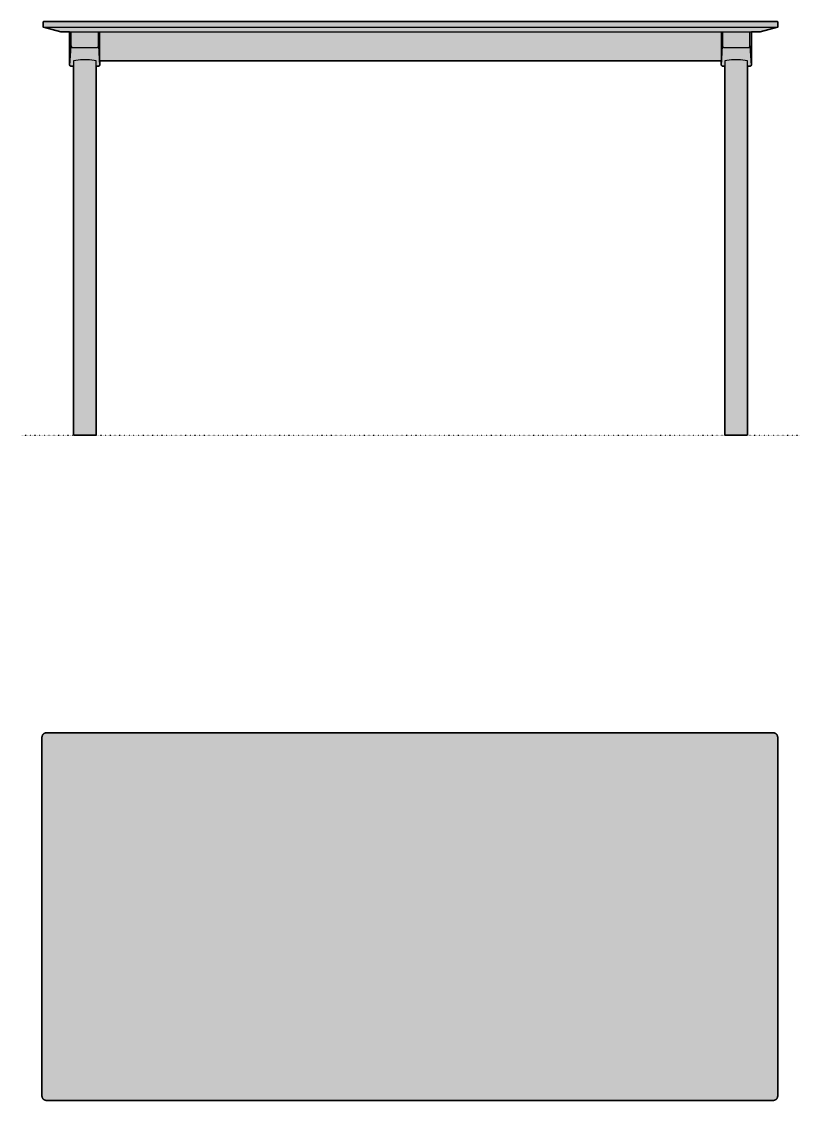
# Model space of a CAD drawing. Header units: millimetres. Extents: x 0 to 2439, y -1176 to 731.
# Drawn here: x 0 to 1374, y -1176 to 731 of the extents above; entities that cross this region are included whole.
import ezdxf

# ---------------------------------------------------------------- set-up
doc = ezdxf.new("R2010")
doc.units = ezdxf.units.MM
doc.linetypes.add('Dots', pattern=[1, 0, -1])
doc.layers.add('Blocks', color=7, linetype='Continuous')
doc.layers.add('Blocks$Fill', color=7, linetype='Continuous', true_color=0xffffff)
for name, color, linetype, lineweight, true_color in [('Blocks$Inner', 7, 'Continuous', 25, 0x007f00), ('Blocks$Outline', 7, 'Continuous', 35, 0xff3f3f), ('Groud', 7, 'Dots', 25, 0x243775)]:
    doc.layers.add(name, color=color, linetype=linetype, lineweight=lineweight, true_color=true_color)

# ---------------------------------------------------------------- blocks, each defined once
blk = doc.blocks.new('CPH 90 Office Desk Top')
at = {"layer": 'Blocks$Fill'}
blk.add_hatch(color=256, dxfattribs=at).paths.add_polyline_path([(1292, 325), (8, 325), (7.7, 325), (7.5, 325), (7.2, 325), (6.9, 324.9), (6.6, 324.9), (6.4, 324.8), (6.1, 324.8), (5.8, 324.7), (5.6, 324.6), (5.3, 324.5), (5.1, 324.4), (4.8, 324.3), (4.6, 324.2), (4.3, 324.1), (4.1, 324), (3.8, 323.8), (3.6, 323.7), (3.4, 323.5), (3.2, 323.4), (3, 323.2), (2.7, 323), (2.5, 322.8), (2.3, 322.7), (2.2, 322.5), (2, 322.3), (1.8, 322), (1.6, 321.8), (1.5, 321.6), (1.3, 321.4), (1.2, 321.2), (1, 320.9), (0.9, 320.7), (0.8, 320.4), (0.7, 320.2), (0.6, 319.9), (0.5, 319.7), (0.4, 319.4), (0.3, 319.2), (0.2, 318.9), (0.2, 318.6), (0.1, 318.4), (0.1, 318.1), (0, 317.8), (0, 317.5), (0, 317.3), (0, 317), (0, -317), (0, -317.3), (0, -317.5), (0, -317.8), (0.1, -318.1), (0.1, -318.4), (0.2, -318.6), (0.2, -318.9), (0.3, -319.2), (0.4, -319.4), (0.5, -319.7), (0.6, -319.9), (0.7, -320.2), (0.8, -320.4), (0.9, -320.7), (1, -320.9), (1.2, -321.2), (1.3, -321.4), (1.5, -321.6), (1.6, -321.8), (1.8, -322), (2, -322.3), (2.2, -322.5), (2.3, -322.7), (2.5, -322.8), (2.7, -323), (3, -323.2), (3.2, -323.4), (3.4, -323.5), (3.6, -323.7), (3.8, -323.8), (4.1, -324), (4.3, -324.1), (4.6, -324.2), (4.8, -324.3), (5.1, -324.4), (5.3, -324.5), (5.6, -324.6), (5.8, -324.7), (6.1, -324.8), (6.4, -324.8), (6.6, -324.9), (6.9, -324.9), (7.2, -325), (7.5, -325), (7.7, -325), (8, -325), (1292, -325), (1292.3, -325), (1292.5, -325), (1292.8, -325), (1293.1, -324.9), (1293.4, -324.9), (1293.6, -324.8), (1293.9, -324.8), (1294.2, -324.7), (1294.4, -324.6), (1294.7, -324.5), (1294.9, -324.4), (1295.2, -324.3), (1295.4, -324.2), (1295.7, -324.1), (1295.9, -324), (1296.2, -323.8), (1296.4, -323.7), (1296.6, -323.5), (1296.8, -323.4), (1297, -323.2), (1297.3, -323), (1297.5, -322.8), (1297.7, -322.7), (1297.8, -322.5), (1298, -322.3), (1298.2, -322), (1298.4, -321.8), (1298.5, -321.6), (1298.7, -321.4), (1298.8, -321.2), (1299, -320.9), (1299.1, -320.7), (1299.2, -320.4), (1299.3, -320.2), (1299.4, -319.9), (1299.5, -319.7), (1299.6, -319.4), (1299.7, -319.2), (1299.8, -318.9), (1299.8, -318.6), (1299.9, -318.4), (1299.9, -318.1), (1300, -317.8), (1300, -317.5), (1300, -317.3), (1300, -317), (1300, 317), (1300, 317.3), (1300, 317.5), (1300, 317.8), (1299.9, 318.1), (1299.9, 318.4), (1299.8, 318.6), (1299.8, 318.9), (1299.7, 319.2), (1299.6, 319.4), (1299.5, 319.7), (1299.4, 319.9), (1299.3, 320.2), (1299.2, 320.4), (1299.1, 320.7), (1299, 320.9), (1298.8, 321.2), (1298.7, 321.4), (1298.5, 321.6), (1298.4, 321.8), (1298.2, 322), (1298, 322.3), (1297.8, 322.5), (1297.7, 322.7), (1297.5, 322.8), (1297.3, 323), (1297, 323.2), (1296.8, 323.4), (1296.6, 323.5), (1296.4, 323.7), (1296.2, 323.8), (1295.9, 324), (1295.7, 324.1), (1295.4, 324.2), (1295.2, 324.3), (1294.9, 324.4), (1294.7, 324.5), (1294.4, 324.6), (1294.2, 324.7), (1293.9, 324.8), (1293.6, 324.8), (1293.4, 324.9), (1293.1, 324.9), (1292.8, 325), (1292.5, 325), (1292.3, 325)], flags=0)
at = {"layer": 'Blocks$Inner'}
blk.add_lwpolyline([(1292, 325), (8, 325), (7.7, 325), (7.5, 325), (7.2, 325), (6.9, 324.9), (6.6, 324.9), (6.4, 324.8), (6.1, 324.8), (5.8, 324.7), (5.6, 324.6), (5.3, 324.5), (5.1, 324.4), (4.8, 324.3), (4.6, 324.2), (4.3, 324.1), (4.1, 324), (3.8, 323.8), (3.6, 323.7), (3.4, 323.5), (3.2, 323.4), (3, 323.2), (2.7, 323), (2.5, 322.8), (2.3, 322.7), (2.2, 322.5), (2, 322.3), (1.8, 322), (1.6, 321.8), (1.5, 321.6), (1.3, 321.4), (1.2, 321.2), (1, 320.9), (0.9, 320.7), (0.8, 320.4), (0.7, 320.2), (0.6, 319.9), (0.5, 319.7), (0.4, 319.4), (0.3, 319.2), (0.2, 318.9), (0.2, 318.6), (0.1, 318.4), (0.1, 318.1), (0, 317.8), (0, 317.5), (0, 317.3), (0, 317), (0, -317), (0, -317.3), (0, -317.5), (0, -317.8), (0.1, -318.1), (0.1, -318.4), (0.2, -318.6), (0.2, -318.9), (0.3, -319.2), (0.4, -319.4), (0.5, -319.7), (0.6, -319.9), (0.7, -320.2), (0.8, -320.4), (0.9, -320.7), (1, -320.9), (1.2, -321.2), (1.3, -321.4), (1.5, -321.6), (1.6, -321.8), (1.8, -322), (2, -322.3), (2.2, -322.5), (2.3, -322.7), (2.5, -322.8), (2.7, -323), (3, -323.2), (3.2, -323.4), (3.4, -323.5), (3.6, -323.7), (3.8, -323.8), (4.1, -324), (4.3, -324.1), (4.6, -324.2), (4.8, -324.3), (5.1, -324.4), (5.3, -324.5), (5.6, -324.6), (5.8, -324.7), (6.1, -324.8), (6.4, -324.8), (6.6, -324.9), (6.9, -324.9), (7.2, -325), (7.5, -325), (7.7, -325), (8, -325), (1292, -325), (1292.3, -325), (1292.5, -325), (1292.8, -325), (1293.1, -324.9), (1293.4, -324.9), (1293.6, -324.8), (1293.9, -324.8), (1294.2, -324.7), (1294.4, -324.6), (1294.7, -324.5), (1294.9, -324.4), (1295.2, -324.3), (1295.4, -324.2), (1295.7, -324.1), (1295.9, -324), (1296.2, -323.8), (1296.4, -323.7), (1296.6, -323.5), (1296.8, -323.4), (1297, -323.2), (1297.3, -323), (1297.5, -322.8), (1297.7, -322.7), (1297.8, -322.5), (1298, -322.3), (1298.2, -322), (1298.4, -321.8), (1298.5, -321.6), (1298.7, -321.4), (1298.8, -321.2), (1299, -320.9), (1299.1, -320.7), (1299.2, -320.4), (1299.3, -320.2), (1299.4, -319.9), (1299.5, -319.7), (1299.6, -319.4), (1299.7, -319.2), (1299.8, -318.9), (1299.8, -318.6), (1299.9, -318.4), (1299.9, -318.1), (1300, -317.8), (1300, -317.5), (1300, -317.3), (1300, -317), (1300, 317), (1300, 317.3), (1300, 317.5), (1300, 317.8), (1299.9, 318.1), (1299.9, 318.4), (1299.8, 318.6), (1299.8, 318.9), (1299.7, 319.2), (1299.6, 319.4), (1299.5, 319.7), (1299.4, 319.9), (1299.3, 320.2), (1299.2, 320.4), (1299.1, 320.7), (1299, 320.9), (1298.8, 321.2), (1298.7, 321.4), (1298.5, 321.6), (1298.4, 321.8), (1298.2, 322), (1298, 322.3), (1297.8, 322.5), (1297.7, 322.7), (1297.5, 322.8), (1297.3, 323), (1297, 323.2), (1296.8, 323.4), (1296.6, 323.5), (1296.4, 323.7), (1296.2, 323.8), (1295.9, 324), (1295.7, 324.1), (1295.4, 324.2), (1295.2, 324.3), (1294.9, 324.4), (1294.7, 324.5), (1294.4, 324.6), (1294.2, 324.7), (1293.9, 324.8), (1293.6, 324.8), (1293.4, 324.9), (1293.1, 324.9), (1292.8, 325), (1292.5, 325), (1292.3, 325)], close=True, dxfattribs=at)
at = {"layer": 'Blocks$Outline'}
blk.add_lwpolyline([(1292, 325), (8, 325), (7.7, 325), (7.5, 325), (7.2, 325), (6.9, 324.9), (6.6, 324.9), (6.4, 324.8), (6.1, 324.8), (5.8, 324.7), (5.6, 324.6), (5.3, 324.5), (5.1, 324.4), (4.8, 324.3), (4.6, 324.2), (4.3, 324.1), (4.1, 324), (3.8, 323.8), (3.6, 323.7), (3.4, 323.5), (3.2, 323.4), (3, 323.2), (2.7, 323), (2.5, 322.8), (2.3, 322.7), (2.2, 322.5), (2, 322.3), (1.8, 322), (1.6, 321.8), (1.5, 321.6), (1.3, 321.4), (1.2, 321.2), (1, 320.9), (0.9, 320.7), (0.8, 320.4), (0.7, 320.2), (0.6, 319.9), (0.5, 319.7), (0.4, 319.4), (0.3, 319.2), (0.2, 318.9), (0.2, 318.6), (0.1, 318.4), (0.1, 318.1), (0, 317.8), (0, 317.5), (0, 317.3), (0, 317), (0, -317), (0, -317.3), (0, -317.5), (0, -317.8), (0.1, -318.1), (0.1, -318.4), (0.2, -318.6), (0.2, -318.9), (0.3, -319.2), (0.4, -319.4), (0.5, -319.7), (0.6, -319.9), (0.7, -320.2), (0.8, -320.4), (0.9, -320.7), (1, -320.9), (1.2, -321.2), (1.3, -321.4), (1.5, -321.6), (1.6, -321.8), (1.8, -322), (2, -322.3), (2.2, -322.5), (2.3, -322.7), (2.5, -322.8), (2.7, -323), (3, -323.2), (3.2, -323.4), (3.4, -323.5), (3.6, -323.7), (3.8, -323.8), (4.1, -324), (4.3, -324.1), (4.6, -324.2), (4.8, -324.3), (5.1, -324.4), (5.3, -324.5), (5.6, -324.6), (5.8, -324.7), (6.1, -324.8), (6.4, -324.8), (6.6, -324.9), (6.9, -324.9), (7.2, -325), (7.5, -325), (7.7, -325), (8, -325), (1292, -325), (1292.3, -325), (1292.5, -325), (1292.8, -325), (1293.1, -324.9), (1293.4, -324.9), (1293.6, -324.8), (1293.9, -324.8), (1294.2, -324.7), (1294.4, -324.6), (1294.7, -324.5), (1294.9, -324.4), (1295.2, -324.3), (1295.4, -324.2), (1295.7, -324.1), (1295.9, -324), (1296.2, -323.8), (1296.4, -323.7), (1296.6, -323.5), (1296.8, -323.4), (1297, -323.2), (1297.3, -323), (1297.5, -322.8), (1297.7, -322.7), (1297.8, -322.5), (1298, -322.3), (1298.2, -322), (1298.4, -321.8), (1298.5, -321.6), (1298.7, -321.4), (1298.8, -321.2), (1299, -320.9), (1299.1, -320.7), (1299.2, -320.4), (1299.3, -320.2), (1299.4, -319.9), (1299.5, -319.7), (1299.6, -319.4), (1299.7, -319.2), (1299.8, -318.9), (1299.8, -318.6), (1299.9, -318.4), (1299.9, -318.1), (1300, -317.8), (1300, -317.5), (1300, -317.3), (1300, -317), (1300, 317), (1300, 317.3), (1300, 317.5), (1300, 317.8), (1299.9, 318.1), (1299.9, 318.4), (1299.8, 318.6), (1299.8, 318.9), (1299.7, 319.2), (1299.6, 319.4), (1299.5, 319.7), (1299.4, 319.9), (1299.3, 320.2), (1299.2, 320.4), (1299.1, 320.7), (1299, 320.9), (1298.8, 321.2), (1298.7, 321.4), (1298.5, 321.6), (1298.4, 321.8), (1298.2, 322), (1298, 322.3), (1297.8, 322.5), (1297.7, 322.7), (1297.5, 322.8), (1297.3, 323), (1297, 323.2), (1296.8, 323.4), (1296.6, 323.5), (1296.4, 323.7), (1296.2, 323.8), (1295.9, 324), (1295.7, 324.1), (1295.4, 324.2), (1295.2, 324.3), (1294.9, 324.4), (1294.7, 324.5), (1294.4, 324.6), (1294.2, 324.7), (1293.9, 324.8), (1293.6, 324.8), (1293.4, 324.9), (1293.1, 324.9), (1292.8, 325), (1292.5, 325), (1292.3, 325)], close=True, dxfattribs=at)
blk = doc.blocks.new('CPH 90 Office Desk Front')
at = {"layer": 'Blocks$Fill'}
blk.add_hatch(color=256, dxfattribs=at).paths.add_polyline_path([(1335.5, 721.1), (1335.5, 721.1), (1335.5, 721.1), (1335.6, 721.1), (1335.6, 721.1), (1335.6, 721.1), (1335.6, 721.1), (1335.6, 721.1), (1335.6, 721.1), (1335.7, 721.1), (1335.7, 721.1), (1335.7, 721.1), (1335.7, 721.1), (1335.7, 721.1), (1335.7, 721.2), (1335.8, 721.2), (1335.8, 721.2), (1335.8, 721.2), (1335.8, 721.2), (1335.8, 721.2), (1335.8, 721.2), (1335.8, 721.2), (1335.8, 721.2), (1335.9, 721.3), (1335.9, 721.3), (1335.9, 721.3), (1335.9, 721.3), (1335.9, 721.3), (1335.9, 721.3), (1335.9, 721.3), (1335.9, 721.3), (1335.9, 721.4), (1335.9, 721.4), (1336, 721.4), (1336, 721.4), (1336, 721.4), (1336, 721.4), (1336, 721.5), (1336, 721.5), (1336, 721.5), (1336, 721.5), (1336, 721.5), (1336, 721.5), (1336, 721.6), (1336, 721.6), (1336, 721.6), (1336, 730.6), (1336, 730.6), (1336, 730.6), (1336, 730.6), (1336, 730.7), (1336, 730.7), (1336, 730.7), (1336, 730.7), (1336, 730.7), (1336, 730.7), (1336, 730.8), (1336, 730.8), (1335.9, 730.8), (1335.9, 730.8), (1335.9, 730.8), (1335.9, 730.8), (1335.9, 730.9), (1335.9, 730.9), (1335.9, 730.9), (1335.9, 730.9), (1335.9, 730.9), (1335.9, 730.9), (1335.8, 730.9), (1335.8, 730.9), (1335.8, 731), (1335.8, 731), (1335.8, 731), (1335.8, 731), (1335.8, 731), (1335.8, 731), (1335.7, 731), (1335.7, 731), (1335.7, 731), (1335.7, 731), (1335.7, 731), (1335.7, 731.1), (1335.6, 731.1), (1335.6, 731.1), (1335.6, 731.1), (1335.6, 731.1), (1335.6, 731.1), (1335.6, 731.1), (1335.5, 731.1), (1335.5, 731.1), (1335.5, 731.1), (1335.5, 731.1), (38.8, 731.1), (38.8, 731.1), (38.8, 731.1), (38.8, 731.1), (38.8, 731.1), (38.8, 731.1), (38.7, 731.1), (38.7, 731.1), (38.7, 731.1), (38.7, 731.1), (38.7, 731), (38.7, 731), (38.6, 731), (38.6, 731), (38.6, 731), (38.6, 731), (38.6, 731), (38.6, 731), (38.6, 731), (38.5, 731), (38.5, 731), (38.5, 730.9), (38.5, 730.9), (38.5, 730.9), (38.5, 730.9), (38.5, 730.9), (38.5, 730.9), (38.4, 730.9), (38.4, 730.9), (38.4, 730.8), (38.4, 730.8), (38.4, 730.8), (38.4, 730.8), (38.4, 730.8), (38.4, 730.8), (38.4, 730.7), (38.4, 730.7), (38.4, 730.7), (38.4, 730.7), (38.4, 730.7), (38.4, 730.7), (38.4, 730.6), (38.4, 730.6), (38.4, 730.6), (38.4, 730.6), (38.4, 730.6), (38.4, 721.6), (38.4, 721.6), (38.4, 721.5), (38.4, 721.5), (38.4, 721.5), (38.4, 721.5), (38.4, 721.5), (38.4, 721.5), (38.4, 721.4), (38.4, 721.4), (38.4, 721.4), (38.4, 721.4), (38.4, 721.4), (38.4, 721.4), (38.4, 721.3), (38.4, 721.3), (38.4, 721.3), (38.4, 721.3), (38.5, 721.3), (38.5, 721.3), (38.5, 721.3), (38.5, 721.3), (38.5, 721.2), (38.5, 721.2), (38.5, 721.2), (38.5, 721.2), (38.6, 721.2), (38.6, 721.2), (38.6, 721.2), (38.6, 721.2), (38.6, 721.2), (38.6, 721.1), (38.6, 721.1), (38.7, 721.1), (38.7, 721.1), (38.7, 721.1), (38.7, 721.1), (38.7, 721.1), (38.7, 721.1), (38.8, 721.1), (38.8, 721.1), (38.8, 721.1), (38.8, 721.1), (38.8, 721.1), (38.8, 721.1), (38.9, 721.1), (69.1, 712.8), (84.5, 712.8), (84.5, 655.2), (84.5, 655.1), (84.6, 655), (84.6, 654.9), (84.6, 654.8), (84.6, 654.7), (84.6, 654.6), (84.6, 654.5), (84.7, 654.4), (84.7, 654.3), (84.7, 654.2), (84.8, 654.1), (84.8, 654), (84.9, 653.9), (84.9, 653.8), (85, 653.7), (85, 653.6), (85.1, 653.6), (85.1, 653.5), (85.2, 653.4), (85.3, 653.3), (85.3, 653.2), (85.4, 653.2), (85.5, 653.1), (85.6, 653), (85.6, 653), (85.7, 652.9), (85.8, 652.8), (85.9, 652.8), (86, 652.7), (86.1, 652.7), (86.2, 652.6), (86.2, 652.6), (86.3, 652.5), (86.4, 652.5), (86.5, 652.5), (86.6, 652.4), (86.7, 652.4), (86.8, 652.4), (86.9, 652.4), (87, 652.3), (87.1, 652.3), (87.2, 652.3), (87.3, 652.3), (87.4, 652.3), (87.5, 652.3), (91.9, 652.3), (91.9, 0.5), (91.9, 0.5), (91.9, 0.4), (91.9, 0.4), (91.9, 0.4), (91.9, 0.4), (91.9, 0.4), (91.9, 0.4), (91.9, 0.3), (91.9, 0.3), (91.9, 0.3), (91.9, 0.3), (91.9, 0.3), (91.9, 0.3), (91.9, 0.3), (92, 0.2), (92, 0.2), (92, 0.2), (92, 0.2), (92, 0.2), (92, 0.2), (92, 0.2), (92, 0.1), (92, 0.1), (92, 0.1), (92.1, 0.1), (92.1, 0.1), (92.1, 0.1), (92.1, 0.1), (92.1, 0.1), (92.1, 0.1), (92.1, 0.1), (92.2, 0), (92.2, 0), (92.2, 0), (92.2, 0), (92.2, 0), (92.2, 0), (92.3, 0), (92.3, 0), (92.3, 0), (92.3, 0), (92.3, 0), (92.3, 0), (92.4, 0), (92.4, 0), (131.5, 0), (131.6, 0), (131.6, 0), (131.6, 0), (131.6, 0), (131.6, 0), (131.7, 0), (131.7, 0), (131.7, 0), (131.7, 0), (131.7, 0), (131.7, 0), (131.7, 0), (131.8, 0.1), (131.8, 0.1), (131.8, 0.1), (131.8, 0.1), (131.8, 0.1), (131.8, 0.1), (131.8, 0.1), (131.9, 0.1), (131.9, 0.1), (131.9, 0.1), (131.9, 0.2), (131.9, 0.2), (131.9, 0.2), (131.9, 0.2), (131.9, 0.2), (132, 0.2), (132, 0.2), (132, 0.3), (132, 0.3), (132, 0.3), (132, 0.3), (132, 0.3), (132, 0.3), (132, 0.3), (132, 0.4), (132, 0.4), (132, 0.4), (132, 0.4), (132, 0.4), (132, 0.4), (132, 0.5), (132, 0.5), (132, 0.5), (132, 652.3), (135.4, 652.3), (135.5, 652.3), (135.6, 652.3), (135.7, 652.3), (135.8, 652.3), (135.9, 652.4), (136, 652.4), (136.1, 652.4), (136.2, 652.4), (136.3, 652.5), (136.4, 652.5), (136.5, 652.5), (136.6, 652.6), (136.7, 652.6), (136.8, 652.7), (136.9, 652.7), (137, 652.8), (137.1, 652.8), (137.1, 652.9), (137.2, 653), (137.3, 653), (137.4, 653.1), (137.4, 653.2), (137.5, 653.2), (137.6, 653.3), (137.7, 653.4), (137.7, 653.5), (137.8, 653.6), (137.8, 653.6), (137.9, 653.7), (137.9, 653.8), (138, 653.9), (138, 654), (138.1, 654.1), (138.1, 654.2), (138.2, 654.3), (138.2, 654.4), (138.2, 654.5), (138.2, 654.6), (138.3, 654.7), (138.3, 654.8), (138.3, 654.9), (138.3, 655), (138.3, 655.1), (138.3, 655.2), (138.3, 655.3), (138.3, 661.7), (1236, 661.7), (1236, 655.2), (1236, 655.1), (1236, 655), (1236.1, 654.9), (1236.1, 654.8), (1236.1, 654.7), (1236.1, 654.6), (1236.1, 654.5), (1236.2, 654.4), (1236.2, 654.3), (1236.2, 654.2), (1236.3, 654.1), (1236.3, 654), (1236.4, 653.9), (1236.4, 653.8), (1236.5, 653.7), (1236.5, 653.6), (1236.6, 653.6), (1236.6, 653.5), (1236.7, 653.4), (1236.8, 653.3), (1236.8, 653.2), (1236.9, 653.2), (1237, 653.1), (1237.1, 653), (1237.1, 653), (1237.2, 652.9), (1237.3, 652.8), (1237.4, 652.8), (1237.5, 652.7), (1237.6, 652.7), (1237.6, 652.6), (1237.7, 652.6), (1237.8, 652.5), (1237.9, 652.5), (1238, 652.5), (1238.1, 652.4), (1238.2, 652.4), (1238.3, 652.4), (1238.4, 652.4), (1238.5, 652.3), (1238.6, 652.3), (1238.7, 652.3), (1238.8, 652.3), (1238.9, 652.3), (1239, 652.3), (1242.3, 652.3), (1242.3, 0.5), (1242.3, 0.5), (1242.3, 0.4), (1242.3, 0.4), (1242.3, 0.4), (1242.3, 0.4), (1242.3, 0.4), (1242.3, 0.4), (1242.3, 0.3), (1242.3, 0.3), (1242.4, 0.3), (1242.4, 0.3), (1242.4, 0.3), (1242.4, 0.3), (1242.4, 0.3), (1242.4, 0.2), (1242.4, 0.2), (1242.4, 0.2), (1242.4, 0.2), (1242.4, 0.2), (1242.4, 0.2), (1242.5, 0.2), (1242.5, 0.1), (1242.5, 0.1), (1242.5, 0.1), (1242.5, 0.1), (1242.5, 0.1), (1242.5, 0.1), (1242.5, 0.1), (1242.6, 0.1), (1242.6, 0.1), (1242.6, 0.1), (1242.6, 0), (1242.6, 0), (1242.6, 0), (1242.7, 0), (1242.7, 0), (1242.7, 0), (1242.7, 0), (1242.7, 0), (1242.7, 0), (1242.8, 0), (1242.8, 0), (1242.8, 0), (1242.8, 0), (1242.8, 0), (1282, 0), (1282, 0), (1282, 0), (1282, 0), (1282.1, 0), (1282.1, 0), (1282.1, 0), (1282.1, 0), (1282.1, 0), (1282.1, 0), (1282.2, 0), (1282.2, 0), (1282.2, 0), (1282.2, 0.1), (1282.2, 0.1), (1282.2, 0.1), (1282.2, 0.1), (1282.3, 0.1), (1282.3, 0.1), (1282.3, 0.1), (1282.3, 0.1), (1282.3, 0.1), (1282.3, 0.1), (1282.3, 0.2), (1282.4, 0.2), (1282.4, 0.2), (1282.4, 0.2), (1282.4, 0.2), (1282.4, 0.2), (1282.4, 0.2), (1282.4, 0.3), (1282.4, 0.3), (1282.4, 0.3), (1282.4, 0.3), (1282.4, 0.3), (1282.4, 0.3), (1282.5, 0.3), (1282.5, 0.4), (1282.5, 0.4), (1282.5, 0.4), (1282.5, 0.4), (1282.5, 0.4), (1282.5, 0.4), (1282.5, 0.5), (1282.5, 0.5), (1282.5, 0.5), (1282.5, 652.3), (1286.9, 652.3), (1287, 652.3), (1287.1, 652.3), (1287.2, 652.3), (1287.3, 652.3), (1287.4, 652.4), (1287.5, 652.4), (1287.6, 652.4), (1287.7, 652.4), (1287.8, 652.5), (1287.9, 652.5), (1288, 652.5), (1288.1, 652.6), (1288.2, 652.6), (1288.3, 652.7), (1288.4, 652.7), (1288.5, 652.8), (1288.5, 652.8), (1288.6, 652.9), (1288.7, 653), (1288.8, 653), (1288.9, 653.1), (1288.9, 653.2), (1289, 653.2), (1289.1, 653.3), (1289.1, 653.4), (1289.2, 653.5), (1289.3, 653.6), (1289.3, 653.6), (1289.4, 653.7), (1289.4, 653.8), (1289.5, 653.9), (1289.5, 654), (1289.6, 654.1), (1289.6, 654.2), (1289.6, 654.3), (1289.7, 654.4), (1289.7, 654.5), (1289.7, 654.6), (1289.8, 654.7), (1289.8, 654.8), (1289.8, 654.9), (1289.8, 655), (1289.8, 655.1), (1289.8, 655.2), (1289.8, 655.3), (1289.8, 712.8), (1305.3, 712.8)], flags=0)
at = {"layer": 'Blocks$Inner'}
for p, q in [((1238.6, 712.7), (1238.6, 688.1)), ((135.7, 688.1), (137.4, 653.2)), ((1286.8, 688.1), (1288.9, 653.2))]:
    blk.add_line(p, q, dxfattribs=at)
for points in [[(687.2, 721.1), (1335.5, 721.1), (1335.5, 721.1), (1335.5, 721.1), (1335.5, 721.1), (1335.6, 721.1), (1335.6, 721.1), (1335.6, 721.1), (1335.6, 721.1), (1335.6, 721.1), (1335.6, 721.1), (1335.7, 721.1), (1335.7, 721.1), (1335.7, 721.1), (1335.7, 721.1), (1335.7, 721.1), (1335.7, 721.2), (1335.8, 721.2), (1335.8, 721.2), (1335.8, 721.2), (1335.8, 721.2), (1335.8, 721.2), (1335.8, 721.2), (1335.8, 721.2), (1335.8, 721.2), (1335.9, 721.3), (1335.9, 721.3), (1335.9, 721.3), (1335.9, 721.3), (1335.9, 721.3), (1335.9, 721.3), (1335.9, 721.3), (1335.9, 721.3), (1335.9, 721.4), (1335.9, 721.4), (1336, 721.4), (1336, 721.4), (1336, 721.4), (1336, 721.4), (1336, 721.5), (1336, 721.5), (1336, 721.5), (1336, 721.5), (1336, 721.5), (1336, 721.5), (1336, 721.6), (1336, 721.6), (1336, 721.6), (1336, 730.6), (1336, 730.6), (1336, 730.6), (1336, 730.6), (1336, 730.6), (1336, 730.7), (1336, 730.7), (1336, 730.7), (1336, 730.7), (1336, 730.7), (1336, 730.7), (1336, 730.8), (1336, 730.8), (1335.9, 730.8), (1335.9, 730.8), (1335.9, 730.8), (1335.9, 730.8), (1335.9, 730.9), (1335.9, 730.9), (1335.9, 730.9), (1335.9, 730.9), (1335.9, 730.9), (1335.9, 730.9), (1335.8, 730.9), (1335.8, 730.9), (1335.8, 731), (1335.8, 731), (1335.8, 731), (1335.8, 731), (1335.8, 731), (1335.8, 731), (1335.7, 731), (1335.7, 731), (1335.7, 731), (1335.7, 731), (1335.7, 731), (1335.7, 731.1), (1335.6, 731.1), (1335.6, 731.1), (1335.6, 731.1), (1335.6, 731.1), (1335.6, 731.1), (1335.6, 731.1), (1335.5, 731.1), (1335.5, 731.1), (1335.5, 731.1), (1335.5, 731.1), (687.2, 731.1), (38.9, 731.1), (38.8, 731.1), (38.8, 731.1), (38.8, 731.1), (38.8, 731.1), (38.8, 731.1), (38.8, 731.1), (38.7, 731.1), (38.7, 731.1), (38.7, 731.1), (38.7, 731.1), (38.7, 731), (38.7, 731), (38.6, 731), (38.6, 731), (38.6, 731), (38.6, 731), (38.6, 731), (38.6, 731), (38.6, 731), (38.5, 731), (38.5, 731), (38.5, 730.9), (38.5, 730.9), (38.5, 730.9), (38.5, 730.9), (38.5, 730.9), (38.5, 730.9), (38.4, 730.9), (38.4, 730.9), (38.4, 730.8), (38.4, 730.8), (38.4, 730.8), (38.4, 730.8), (38.4, 730.8), (38.4, 730.8), (38.4, 730.7), (38.4, 730.7), (38.4, 730.7), (38.4, 730.7), (38.4, 730.7), (38.4, 730.7), (38.4, 730.6), (38.4, 730.6), (38.4, 730.6), (38.4, 730.6), (38.4, 730.6), (38.4, 721.6), (38.4, 721.6), (38.4, 721.6), (38.4, 721.5), (38.4, 721.5), (38.4, 721.5), (38.4, 721.5), (38.4, 721.5), (38.4, 721.5), (38.4, 721.4), (38.4, 721.4), (38.4, 721.4), (38.4, 721.4), (38.4, 721.4), (38.4, 721.4), (38.4, 721.3), (38.4, 721.3), (38.4, 721.3), (38.4, 721.3), (38.5, 721.3), (38.5, 721.3), (38.5, 721.3), (38.5, 721.3), (38.5, 721.2), (38.5, 721.2), (38.5, 721.2), (38.5, 721.2), (38.6, 721.2), (38.6, 721.2), (38.6, 721.2), (38.6, 721.2), (38.6, 721.2), (38.6, 721.1), (38.6, 721.1), (38.7, 721.1), (38.7, 721.1), (38.7, 721.1), (38.7, 721.1), (38.7, 721.1), (38.7, 721.1), (38.8, 721.1), (38.8, 721.1), (38.8, 721.1), (38.8, 721.1), (38.8, 721.1), (38.8, 721.1), (38.9, 721.1)], [(131.5, 0), (131.5, 0), (131.6, 0), (131.6, 0), (131.6, 0), (131.6, 0), (131.6, 0), (131.7, 0), (131.7, 0), (131.7, 0), (131.7, 0), (131.7, 0), (131.7, 0), (131.7, 0), (131.8, 0.1), (131.8, 0.1), (131.8, 0.1), (131.8, 0.1), (131.8, 0.1), (131.8, 0.1), (131.8, 0.1), (131.9, 0.1), (131.9, 0.1), (131.9, 0.1), (131.9, 0.2), (131.9, 0.2), (131.9, 0.2), (131.9, 0.2), (131.9, 0.2), (132, 0.2), (132, 0.2), (132, 0.3), (132, 0.3), (132, 0.3), (132, 0.3), (132, 0.3), (132, 0.3), (132, 0.3), (132, 0.4), (132, 0.4), (132, 0.4), (132, 0.4), (132, 0.4), (132, 0.4), (132, 0.5), (132, 0.5), (132, 0.5), (132, 661.9), (128, 662.5), (124, 662.9), (120, 663.3), (116, 663.5), (112, 663.5), (107.9, 663.5), (103.9, 663.3), (99.9, 662.9), (95.9, 662.5), (91.9, 661.9), (91.9, 0.5), (91.9, 0.5), (91.9, 0.5), (91.9, 0.4), (91.9, 0.4), (91.9, 0.4), (91.9, 0.4), (91.9, 0.4), (91.9, 0.4), (91.9, 0.3), (91.9, 0.3), (91.9, 0.3), (91.9, 0.3), (91.9, 0.3), (91.9, 0.3), (91.9, 0.3), (92, 0.2), (92, 0.2), (92, 0.2), (92, 0.2), (92, 0.2), (92, 0.2), (92, 0.2), (92, 0.1), (92, 0.1), (92, 0.1), (92.1, 0.1), (92.1, 0.1), (92.1, 0.1), (92.1, 0.1), (92.1, 0.1), (92.1, 0.1), (92.1, 0.1), (92.2, 0), (92.2, 0), (92.2, 0), (92.2, 0), (92.2, 0), (92.2, 0), (92.3, 0), (92.3, 0), (92.3, 0), (92.3, 0), (92.3, 0), (92.3, 0), (92.4, 0), (92.4, 0)], [(1242.3, 0.5), (1242.3, 0.5), (1242.3, 0.5), (1242.3, 0.4), (1242.3, 0.4), (1242.3, 0.4), (1242.3, 0.4), (1242.3, 0.4), (1242.3, 0.4), (1242.3, 0.3), (1242.3, 0.3), (1242.4, 0.3), (1242.4, 0.3), (1242.4, 0.3), (1242.4, 0.3), (1242.4, 0.3), (1242.4, 0.2), (1242.4, 0.2), (1242.4, 0.2), (1242.4, 0.2), (1242.4, 0.2), (1242.4, 0.2), (1242.5, 0.2), (1242.5, 0.1), (1242.5, 0.1), (1242.5, 0.1), (1242.5, 0.1), (1242.5, 0.1), (1242.5, 0.1), (1242.5, 0.1), (1242.6, 0.1), (1242.6, 0.1), (1242.6, 0.1), (1242.6, 0), (1242.6, 0), (1242.6, 0), (1242.7, 0), (1242.7, 0), (1242.7, 0), (1242.7, 0), (1242.7, 0), (1242.7, 0), (1242.8, 0), (1242.8, 0), (1242.8, 0), (1242.8, 0), (1242.8, 0), (1282, 0), (1282, 0), (1282, 0), (1282, 0), (1282, 0), (1282.1, 0), (1282.1, 0), (1282.1, 0), (1282.1, 0), (1282.1, 0), (1282.1, 0), (1282.2, 0), (1282.2, 0), (1282.2, 0), (1282.2, 0.1), (1282.2, 0.1), (1282.2, 0.1), (1282.2, 0.1), (1282.3, 0.1), (1282.3, 0.1), (1282.3, 0.1), (1282.3, 0.1), (1282.3, 0.1), (1282.3, 0.1), (1282.3, 0.2), (1282.4, 0.2), (1282.4, 0.2), (1282.4, 0.2), (1282.4, 0.2), (1282.4, 0.2), (1282.4, 0.2), (1282.4, 0.3), (1282.4, 0.3), (1282.4, 0.3), (1282.4, 0.3), (1282.4, 0.3), (1282.4, 0.3), (1282.5, 0.3), (1282.5, 0.4), (1282.5, 0.4), (1282.5, 0.4), (1282.5, 0.4), (1282.5, 0.4), (1282.5, 0.4), (1282.5, 0.5), (1282.5, 0.5), (1282.5, 0.5), (1282.5, 661.9), (1278.5, 662.5), (1274.5, 662.9), (1270.5, 663.3), (1266.4, 663.5), (1262.4, 663.5), (1258.4, 663.5), (1254.3, 663.3), (1250.3, 662.9), (1246.3, 662.5), (1242.3, 661.9)]]:
    blk.add_lwpolyline(points, close=True, dxfattribs=at)
for points in [[(38.9, 721.1), (69.1, 712.8), (687.2, 712.8), (1305.3, 712.8), (1335.5, 721.1)], [(84.5, 712.8), (84.5, 655.3), (84.5, 655.2), (84.5, 655.1), (84.6, 655), (84.6, 654.9), (84.6, 654.8), (84.6, 654.7), (84.6, 654.6), (84.6, 654.5), (84.7, 654.4), (84.7, 654.3), (84.7, 654.2), (84.8, 654.1), (84.8, 654), (84.9, 653.9), (84.9, 653.8), (85, 653.7), (85, 653.6), (85.1, 653.6), (85.1, 653.5), (85.2, 653.4), (85.3, 653.3), (85.3, 653.2), (85.4, 653.2), (85.5, 653.1), (85.6, 653), (85.6, 653), (85.7, 652.9), (85.8, 652.8), (85.9, 652.8), (86, 652.7), (86.1, 652.7), (86.2, 652.6), (86.2, 652.6), (86.3, 652.5), (86.4, 652.5), (86.5, 652.5), (86.6, 652.4), (86.7, 652.4), (86.8, 652.4), (86.9, 652.4), (87, 652.3), (87.1, 652.3), (87.2, 652.3), (87.3, 652.3), (87.4, 652.3), (87.5, 652.3), (91.9, 652.3)], [(85.4, 653.2), (87.6, 688.1), (87.6, 712.8)], [(87.6, 688.1), (87.6, 688), (87.6, 687.9), (87.6, 687.8), (87.6, 687.7), (87.6, 687.6), (87.6, 687.5), (87.7, 687.4), (87.7, 687.3), (87.7, 687.2), (87.7, 687.1), (87.8, 687), (87.8, 686.9), (87.9, 686.8), (87.9, 686.7), (88, 686.6), (88, 686.5), (88.1, 686.4), (88.1, 686.3), (88.2, 686.3), (88.2, 686.2), (88.3, 686.1), (88.4, 686), (88.4, 685.9), (88.5, 685.9), (88.6, 685.8), (88.7, 685.7), (88.8, 685.7), (88.8, 685.6), (88.9, 685.6), (89, 685.5), (89.1, 685.5), (89.2, 685.4), (89.3, 685.4), (89.4, 685.3), (89.5, 685.3), (89.6, 685.2), (89.7, 685.2), (89.8, 685.2), (89.9, 685.2), (90, 685.1), (90.1, 685.1), (90.2, 685.1), (90.3, 685.1), (90.4, 685.1), (90.5, 685.1), (90.6, 685.1), (132.7, 685.1), (132.8, 685.1), (132.9, 685.1), (133, 685.1), (133.1, 685.1), (133.2, 685.1), (133.3, 685.1), (133.4, 685.2), (133.5, 685.2), (133.6, 685.2), (133.7, 685.2), (133.8, 685.3), (133.9, 685.3), (134, 685.4), (134.1, 685.4), (134.2, 685.5), (134.3, 685.5), (134.4, 685.6), (134.5, 685.6), (134.5, 685.7), (134.6, 685.7), (134.7, 685.8), (134.8, 685.9), (134.8, 685.9), (134.9, 686), (135, 686.1), (135.1, 686.2), (135.1, 686.3), (135.2, 686.3), (135.2, 686.4), (135.3, 686.5), (135.3, 686.6), (135.4, 686.7), (135.4, 686.8), (135.5, 686.9), (135.5, 687), (135.6, 687.1), (135.6, 687.2), (135.6, 687.3), (135.6, 687.4), (135.7, 687.5), (135.7, 687.6), (135.7, 687.7), (135.7, 687.8), (135.7, 687.9), (135.7, 688), (135.7, 688.1), (135.7, 712.7)], [(132, 652.3), (135.3, 652.3), (135.4, 652.3), (135.5, 652.3), (135.6, 652.3), (135.7, 652.3), (135.8, 652.3), (135.9, 652.4), (136, 652.4), (136.1, 652.4), (136.2, 652.4), (136.3, 652.5), (136.4, 652.5), (136.5, 652.5), (136.6, 652.6), (136.7, 652.6), (136.8, 652.7), (136.9, 652.7), (137, 652.8), (137.1, 652.8), (137.1, 652.9), (137.2, 653), (137.3, 653), (137.4, 653.1), (137.4, 653.2), (137.5, 653.2), (137.6, 653.3), (137.7, 653.4), (137.7, 653.5), (137.8, 653.6), (137.8, 653.6), (137.9, 653.7), (137.9, 653.8), (138, 653.9), (138, 654), (138.1, 654.1), (138.1, 654.2), (138.2, 654.3), (138.2, 654.4), (138.2, 654.5), (138.2, 654.6), (138.3, 654.7), (138.3, 654.8), (138.3, 654.9), (138.3, 655), (138.3, 655.1), (138.3, 655.2), (138.3, 655.3), (138.3, 712.8)], [(1236, 712.8), (1236, 655.3), (1236, 655.2), (1236, 655.1), (1236, 655), (1236.1, 654.9), (1236.1, 654.8), (1236.1, 654.7), (1236.1, 654.6), (1236.1, 654.5), (1236.2, 654.4), (1236.2, 654.3), (1236.2, 654.2), (1236.3, 654.1), (1236.3, 654), (1236.4, 653.9), (1236.4, 653.8), (1236.5, 653.7), (1236.5, 653.6), (1236.6, 653.6), (1236.6, 653.5), (1236.7, 653.4), (1236.8, 653.3), (1236.8, 653.2), (1236.9, 653.2), (1237, 653.1), (1237.1, 653), (1237.1, 653), (1237.2, 652.9), (1237.3, 652.8), (1237.4, 652.8), (1237.5, 652.7), (1237.6, 652.7), (1237.6, 652.6), (1237.7, 652.6), (1237.8, 652.5), (1237.9, 652.5), (1238, 652.5), (1238.1, 652.4), (1238.2, 652.4), (1238.3, 652.4), (1238.4, 652.4), (1238.5, 652.3), (1238.6, 652.3), (1238.7, 652.3), (1238.8, 652.3), (1238.9, 652.3), (1239, 652.3), (1242.3, 652.3)], [(1236.9, 653.2), (1238.6, 688.1), (1238.6, 688), (1238.6, 687.9), (1238.6, 687.8), (1238.7, 687.7), (1238.7, 687.6), (1238.7, 687.5), (1238.7, 687.4), (1238.7, 687.3), (1238.8, 687.2), (1238.8, 687.1), (1238.8, 687), (1238.9, 686.9), (1238.9, 686.8), (1239, 686.7), (1239, 686.6), (1239.1, 686.5), (1239.1, 686.4), (1239.2, 686.3), (1239.2, 686.3), (1239.3, 686.2), (1239.4, 686.1), (1239.4, 686), (1239.5, 685.9), (1239.6, 685.9), (1239.7, 685.8), (1239.7, 685.7), (1239.8, 685.7), (1239.9, 685.6), (1240, 685.6), (1240.1, 685.5), (1240.2, 685.5), (1240.2, 685.4), (1240.3, 685.4), (1240.4, 685.3), (1240.5, 685.3), (1240.6, 685.2), (1240.7, 685.2), (1240.8, 685.2), (1240.9, 685.2), (1241, 685.1), (1241.1, 685.1), (1241.2, 685.1), (1241.3, 685.1), (1241.4, 685.1), (1241.5, 685.1), (1241.6, 685.1), (1283.8, 685.1), (1283.9, 685.1), (1284, 685.1), (1284.1, 685.1), (1284.2, 685.1), (1284.3, 685.1), (1284.4, 685.1), (1284.5, 685.2), (1284.6, 685.2), (1284.7, 685.2), (1284.8, 685.2), (1284.9, 685.3), (1285, 685.3), (1285.1, 685.4), (1285.2, 685.4), (1285.3, 685.5), (1285.3, 685.5), (1285.4, 685.6), (1285.5, 685.6), (1285.6, 685.7), (1285.7, 685.7), (1285.8, 685.8), (1285.8, 685.9), (1285.9, 685.9), (1286, 686), (1286, 686.1), (1286.1, 686.2), (1286.2, 686.3), (1286.2, 686.3), (1286.3, 686.4), (1286.3, 686.5), (1286.4, 686.6), (1286.4, 686.7), (1286.5, 686.8), (1286.5, 686.9), (1286.6, 687), (1286.6, 687.1), (1286.6, 687.2), (1286.7, 687.3), (1286.7, 687.4), (1286.7, 687.5), (1286.7, 687.6), (1286.8, 687.7), (1286.8, 687.8), (1286.8, 687.9), (1286.8, 688), (1286.8, 688.1), (1286.8, 712.8)], [(1289.8, 712.8), (1289.8, 655.3), (1289.8, 655.2), (1289.8, 655.1), (1289.8, 655), (1289.8, 654.9), (1289.8, 654.8), (1289.8, 654.7), (1289.7, 654.6), (1289.7, 654.5), (1289.7, 654.4), (1289.6, 654.3), (1289.6, 654.2), (1289.6, 654.1), (1289.5, 654), (1289.5, 653.9), (1289.4, 653.8), (1289.4, 653.7), (1289.3, 653.6), (1289.3, 653.6), (1289.2, 653.5), (1289.1, 653.4), (1289.1, 653.3), (1289, 653.2), (1288.9, 653.2), (1288.9, 653.1), (1288.8, 653), (1288.7, 653), (1288.6, 652.9), (1288.5, 652.8), (1288.5, 652.8), (1288.4, 652.7), (1288.3, 652.7), (1288.2, 652.6), (1288.1, 652.6), (1288, 652.5), (1287.9, 652.5), (1287.8, 652.5), (1287.7, 652.4), (1287.6, 652.4), (1287.5, 652.4), (1287.4, 652.4), (1287.3, 652.3), (1287.2, 652.3), (1287.1, 652.3), (1287, 652.3), (1286.9, 652.3), (1286.8, 652.3), (1282.5, 652.3)], [(1236, 661.7), (687.2, 661.7), (138.3, 661.7)]]:
    blk.add_lwpolyline(points, dxfattribs=at)
at = {"layer": 'Blocks$Outline'}
for points in [[(1335.5, 721.1), (1335.5, 721.1), (1335.5, 721.1), (1335.5, 721.1), (1335.6, 721.1), (1335.6, 721.1), (1335.6, 721.1), (1335.6, 721.1), (1335.6, 721.1), (1335.6, 721.1), (1335.7, 721.1), (1335.7, 721.1), (1335.7, 721.1), (1335.7, 721.1), (1335.7, 721.1), (1335.7, 721.2), (1335.8, 721.2), (1335.8, 721.2), (1335.8, 721.2), (1335.8, 721.2), (1335.8, 721.2), (1335.8, 721.2), (1335.8, 721.2), (1335.8, 721.2), (1335.9, 721.3), (1335.9, 721.3), (1335.9, 721.3), (1335.9, 721.3), (1335.9, 721.3), (1335.9, 721.3), (1335.9, 721.3), (1335.9, 721.3), (1335.9, 721.4), (1335.9, 721.4), (1336, 721.4), (1336, 721.4), (1336, 721.4), (1336, 721.4), (1336, 721.5), (1336, 721.5), (1336, 721.5), (1336, 721.5), (1336, 721.5), (1336, 721.5), (1336, 721.6), (1336, 721.6), (1336, 721.6), (1336, 730.6), (1336, 730.6), (1336, 730.6), (1336, 730.6), (1336, 730.6), (1336, 730.7), (1336, 730.7), (1336, 730.7), (1336, 730.7), (1336, 730.7), (1336, 730.7), (1336, 730.8), (1336, 730.8), (1335.9, 730.8), (1335.9, 730.8), (1335.9, 730.8), (1335.9, 730.8), (1335.9, 730.9), (1335.9, 730.9), (1335.9, 730.9), (1335.9, 730.9), (1335.9, 730.9), (1335.9, 730.9), (1335.8, 730.9), (1335.8, 730.9), (1335.8, 731), (1335.8, 731), (1335.8, 731), (1335.8, 731), (1335.8, 731), (1335.8, 731), (1335.7, 731), (1335.7, 731), (1335.7, 731), (1335.7, 731), (1335.7, 731), (1335.7, 731.1), (1335.6, 731.1), (1335.6, 731.1), (1335.6, 731.1), (1335.6, 731.1), (1335.6, 731.1), (1335.6, 731.1), (1335.5, 731.1), (1335.5, 731.1), (1335.5, 731.1), (1335.5, 731.1), (687.2, 731.1), (38.9, 731.1), (38.8, 731.1), (38.8, 731.1), (38.8, 731.1), (38.8, 731.1), (38.8, 731.1), (38.8, 731.1), (38.7, 731.1), (38.7, 731.1), (38.7, 731.1), (38.7, 731.1), (38.7, 731), (38.7, 731), (38.6, 731), (38.6, 731), (38.6, 731), (38.6, 731), (38.6, 731), (38.6, 731), (38.6, 731), (38.5, 731), (38.5, 731), (38.5, 730.9), (38.5, 730.9), (38.5, 730.9), (38.5, 730.9), (38.5, 730.9), (38.5, 730.9), (38.4, 730.9), (38.4, 730.9), (38.4, 730.8), (38.4, 730.8), (38.4, 730.8), (38.4, 730.8), (38.4, 730.8), (38.4, 730.8), (38.4, 730.7), (38.4, 730.7), (38.4, 730.7), (38.4, 730.7), (38.4, 730.7), (38.4, 730.7), (38.4, 730.6), (38.4, 730.6), (38.4, 730.6), (38.4, 730.6), (38.4, 730.6), (38.4, 721.6), (38.4, 721.6), (38.4, 721.6), (38.4, 721.5), (38.4, 721.5), (38.4, 721.5), (38.4, 721.5), (38.4, 721.5), (38.4, 721.5), (38.4, 721.4), (38.4, 721.4), (38.4, 721.4), (38.4, 721.4), (38.4, 721.4), (38.4, 721.4), (38.4, 721.3), (38.4, 721.3), (38.4, 721.3), (38.4, 721.3), (38.5, 721.3), (38.5, 721.3), (38.5, 721.3), (38.5, 721.3), (38.5, 721.2), (38.5, 721.2), (38.5, 721.2), (38.5, 721.2), (38.6, 721.2), (38.6, 721.2), (38.6, 721.2), (38.6, 721.2), (38.6, 721.2), (38.6, 721.1), (38.6, 721.1), (38.7, 721.1), (38.7, 721.1), (38.7, 721.1), (38.7, 721.1), (38.7, 721.1), (38.7, 721.1), (38.8, 721.1), (38.8, 721.1), (38.8, 721.1), (38.8, 721.1), (38.8, 721.1), (38.8, 721.1), (38.9, 721.1)], [(38.9, 721.1), (69.1, 712.8), (84.5, 712.8)], [(84.5, 712.8), (84.5, 655.3), (84.5, 655.2), (84.5, 655.1), (84.6, 655), (84.6, 654.9), (84.6, 654.8), (84.6, 654.7), (84.6, 654.6), (84.6, 654.5), (84.7, 654.4), (84.7, 654.3), (84.7, 654.2), (84.8, 654.1), (84.8, 654), (84.9, 653.9), (84.9, 653.8), (85, 653.7), (85, 653.6), (85.1, 653.6), (85.1, 653.5), (85.2, 653.4), (85.3, 653.3), (85.3, 653.2), (85.4, 653.2), (85.5, 653.1), (85.6, 653), (85.6, 653), (85.7, 652.9), (85.8, 652.8), (85.9, 652.8), (86, 652.7), (86.1, 652.7), (86.2, 652.6), (86.2, 652.6), (86.3, 652.5), (86.4, 652.5), (86.5, 652.5), (86.6, 652.4), (86.7, 652.4), (86.8, 652.4), (86.9, 652.4), (87, 652.3), (87.1, 652.3), (87.2, 652.3), (87.3, 652.3), (87.4, 652.3), (87.5, 652.3), (91.9, 652.3)], [(1282.5, 652.3), (1286.8, 652.3), (1286.9, 652.3), (1287, 652.3), (1287.1, 652.3), (1287.2, 652.3), (1287.3, 652.3), (1287.4, 652.4), (1287.5, 652.4), (1287.6, 652.4), (1287.7, 652.4), (1287.8, 652.5), (1287.9, 652.5), (1288, 652.5), (1288.1, 652.6), (1288.2, 652.6), (1288.3, 652.7), (1288.4, 652.7), (1288.5, 652.8), (1288.5, 652.8), (1288.6, 652.9), (1288.7, 653), (1288.8, 653), (1288.9, 653.1), (1288.9, 653.2), (1289, 653.2), (1289.1, 653.3), (1289.1, 653.4), (1289.2, 653.5), (1289.3, 653.6), (1289.3, 653.6), (1289.4, 653.7), (1289.4, 653.8), (1289.5, 653.9), (1289.5, 654), (1289.6, 654.1), (1289.6, 654.2), (1289.6, 654.3), (1289.7, 654.4), (1289.7, 654.5), (1289.7, 654.6), (1289.8, 654.7), (1289.8, 654.8), (1289.8, 654.9), (1289.8, 655), (1289.8, 655.1), (1289.8, 655.2), (1289.8, 655.3), (1289.8, 712.8)], [(1289.8, 712.8), (1305.3, 712.8), (1335.5, 721.1)], [(91.9, 652.3), (91.9, 0.5), (91.9, 0.5), (91.9, 0.5), (91.9, 0.4), (91.9, 0.4), (91.9, 0.4), (91.9, 0.4), (91.9, 0.4), (91.9, 0.4), (91.9, 0.3), (91.9, 0.3), (91.9, 0.3), (91.9, 0.3), (91.9, 0.3), (91.9, 0.3), (91.9, 0.3), (92, 0.2), (92, 0.2), (92, 0.2), (92, 0.2), (92, 0.2), (92, 0.2), (92, 0.2), (92, 0.1), (92, 0.1), (92, 0.1), (92.1, 0.1), (92.1, 0.1), (92.1, 0.1), (92.1, 0.1), (92.1, 0.1), (92.1, 0.1), (92.1, 0.1), (92.2, 0), (92.2, 0), (92.2, 0), (92.2, 0), (92.2, 0), (92.2, 0), (92.3, 0), (92.3, 0), (92.3, 0), (92.3, 0), (92.3, 0), (92.3, 0), (92.4, 0), (92.4, 0), (131.5, 0)], [(131.5, 0), (131.5, 0), (131.6, 0), (131.6, 0), (131.6, 0), (131.6, 0), (131.6, 0), (131.7, 0), (131.7, 0), (131.7, 0), (131.7, 0), (131.7, 0), (131.7, 0), (131.7, 0), (131.8, 0.1), (131.8, 0.1), (131.8, 0.1), (131.8, 0.1), (131.8, 0.1), (131.8, 0.1), (131.8, 0.1), (131.9, 0.1), (131.9, 0.1), (131.9, 0.1), (131.9, 0.2), (131.9, 0.2), (131.9, 0.2), (131.9, 0.2), (131.9, 0.2), (132, 0.2), (132, 0.2), (132, 0.3), (132, 0.3), (132, 0.3), (132, 0.3), (132, 0.3), (132, 0.3), (132, 0.3), (132, 0.4), (132, 0.4), (132, 0.4), (132, 0.4), (132, 0.4), (132, 0.4), (132, 0.5), (132, 0.5), (132, 0.5), (132, 652.3)], [(132, 652.3), (135.3, 652.3), (135.4, 652.3), (135.5, 652.3), (135.6, 652.3), (135.7, 652.3), (135.8, 652.3), (135.9, 652.4), (136, 652.4), (136.1, 652.4), (136.2, 652.4), (136.3, 652.5), (136.4, 652.5), (136.5, 652.5), (136.6, 652.6), (136.7, 652.6), (136.8, 652.7), (136.9, 652.7), (137, 652.8), (137.1, 652.8), (137.1, 652.9), (137.2, 653), (137.3, 653), (137.4, 653.1), (137.4, 653.2), (137.5, 653.2), (137.6, 653.3), (137.7, 653.4), (137.7, 653.5), (137.8, 653.6), (137.8, 653.6), (137.9, 653.7), (137.9, 653.8), (138, 653.9), (138, 654), (138.1, 654.1), (138.1, 654.2), (138.2, 654.3), (138.2, 654.4), (138.2, 654.5), (138.2, 654.6), (138.3, 654.7), (138.3, 654.8), (138.3, 654.9), (138.3, 655), (138.3, 655.1), (138.3, 655.2), (138.3, 655.3), (138.3, 661.7)], [(138.3, 661.7), (687.2, 661.7), (1236, 661.7)], [(1236, 661.7), (1236, 655.3), (1236, 655.2), (1236, 655.1), (1236, 655), (1236.1, 654.9), (1236.1, 654.8), (1236.1, 654.7), (1236.1, 654.6), (1236.1, 654.5), (1236.2, 654.4), (1236.2, 654.3), (1236.2, 654.2), (1236.3, 654.1), (1236.3, 654), (1236.4, 653.9), (1236.4, 653.8), (1236.5, 653.7), (1236.5, 653.6), (1236.6, 653.6), (1236.6, 653.5), (1236.7, 653.4), (1236.8, 653.3), (1236.8, 653.2), (1236.9, 653.2), (1237, 653.1), (1237.1, 653), (1237.1, 653), (1237.2, 652.9), (1237.3, 652.8), (1237.4, 652.8), (1237.5, 652.7), (1237.6, 652.7), (1237.6, 652.6), (1237.7, 652.6), (1237.8, 652.5), (1237.9, 652.5), (1238, 652.5), (1238.1, 652.4), (1238.2, 652.4), (1238.3, 652.4), (1238.4, 652.4), (1238.5, 652.3), (1238.6, 652.3), (1238.7, 652.3), (1238.8, 652.3), (1238.9, 652.3), (1239, 652.3), (1242.3, 652.3)], [(1242.3, 652.3), (1242.3, 0.5)], [(1242.3, 0.5), (1242.3, 0.5), (1242.3, 0.5), (1242.3, 0.4), (1242.3, 0.4), (1242.3, 0.4), (1242.3, 0.4), (1242.3, 0.4), (1242.3, 0.4), (1242.3, 0.3), (1242.3, 0.3), (1242.4, 0.3), (1242.4, 0.3), (1242.4, 0.3), (1242.4, 0.3), (1242.4, 0.3), (1242.4, 0.2), (1242.4, 0.2), (1242.4, 0.2), (1242.4, 0.2), (1242.4, 0.2), (1242.4, 0.2), (1242.5, 0.2), (1242.5, 0.1), (1242.5, 0.1), (1242.5, 0.1), (1242.5, 0.1), (1242.5, 0.1), (1242.5, 0.1), (1242.5, 0.1), (1242.6, 0.1), (1242.6, 0.1), (1242.6, 0.1), (1242.6, 0), (1242.6, 0), (1242.6, 0), (1242.7, 0), (1242.7, 0), (1242.7, 0), (1242.7, 0), (1242.7, 0), (1242.7, 0), (1242.8, 0), (1242.8, 0), (1242.8, 0), (1242.8, 0), (1242.8, 0), (1282, 0), (1282, 0), (1282, 0), (1282, 0), (1282, 0), (1282.1, 0), (1282.1, 0), (1282.1, 0), (1282.1, 0), (1282.1, 0), (1282.1, 0), (1282.2, 0), (1282.2, 0), (1282.2, 0), (1282.2, 0.1), (1282.2, 0.1), (1282.2, 0.1), (1282.2, 0.1), (1282.3, 0.1), (1282.3, 0.1), (1282.3, 0.1), (1282.3, 0.1), (1282.3, 0.1), (1282.3, 0.1), (1282.3, 0.2), (1282.4, 0.2), (1282.4, 0.2), (1282.4, 0.2), (1282.4, 0.2), (1282.4, 0.2), (1282.4, 0.2), (1282.4, 0.3), (1282.4, 0.3), (1282.4, 0.3), (1282.4, 0.3), (1282.4, 0.3), (1282.4, 0.3), (1282.5, 0.3), (1282.5, 0.4), (1282.5, 0.4), (1282.5, 0.4), (1282.5, 0.4), (1282.5, 0.4), (1282.5, 0.4), (1282.5, 0.5), (1282.5, 0.5), (1282.5, 0.5), (1282.5, 652.3)]]:
    blk.add_lwpolyline(points, dxfattribs=at)

msp = doc.modelspace()

# ---------------------------------------------------------------- linework, layer by layer
at = {"layer": 'Groud'}
msp.add_lwpolyline([(0, 0), (1374.4, 0)], dxfattribs=at)

# ---------------------------------------------------------------- block references
at = {"layer": 'Blocks'}
for name, p in [('CPH 90 Office Desk Front', (0, 0)), ('CPH 90 Office Desk Top', (36, -851.4))]:
    msp.add_blockref(name, p, dxfattribs=at)

doc.saveas('drawing.dxf')
